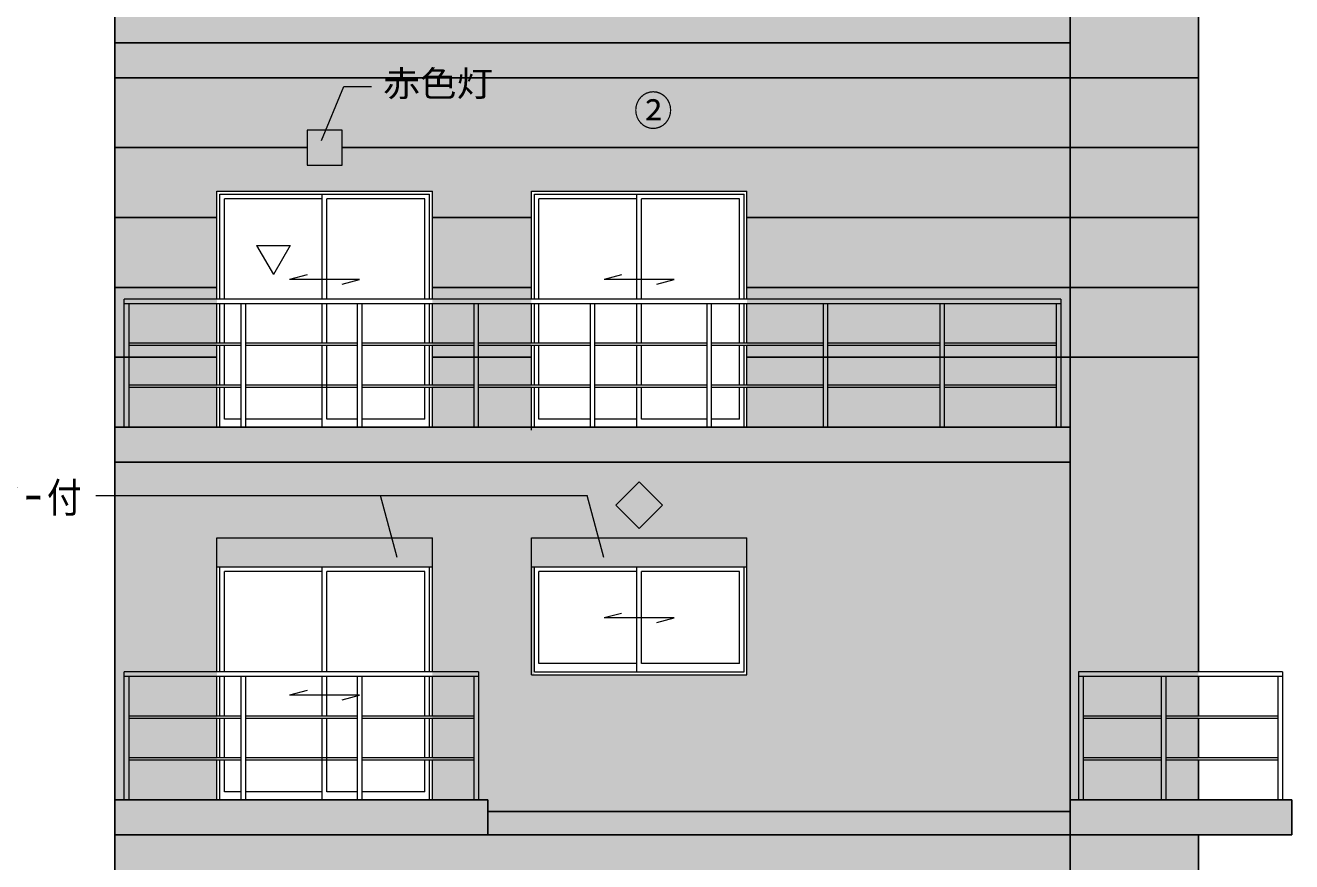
# Model space of a CAD drawing. Units: millimetres at full size; details may follow other scales. Extents: x -38230 to 40344, y -28542 to 27899.
# Drawn here: x -29826 to -18958, y -17041 to -9861 of the extents above; entities that cross this region are included whole.
import ezdxf
from ezdxf.enums import TextEntityAlignment as Align

# ---------------------------------------------------------------- set-up
doc = ezdxf.new("R2010")
doc.units = ezdxf.units.MM
doc.header["$LTSCALE"] = 100
for name, color, linetype, lineweight in [('1-2_細線', 7, 'Continuous', 18), ('1-3_中線', 3, 'Continuous', 25), ('1-8_ﾊｯﾁﾝｸﾞ', 4, 'Continuous', 9), ('1-D_文字', 7, 'Continuous', 18)]:
    doc.layers.add(name, color=color, linetype=linetype, lineweight=lineweight)
for name, color, linetype in [('2-D_2-Dﾚｲﾔ', 9, 'Continuous'), ('3-D_文字', 134, 'Continuous'), ('4-D_文字', 7, 'Continuous')]:
    doc.layers.add(name, color=color, linetype=linetype)
doc.styles.add('ＭＳ ゴシック', font='')
doc.styles.get('ＭＳ ゴシック').set_extended_font_data('MS Gothic')

msp = doc.modelspace()

# ---------------------------------------------------------------- linework, layer by layer
at = {"layer": '1-2_細線'}
for p, q in [((-28977.6, -13310.6), (-28977.6, -12210.6)), ((-20937.6, -12210.6), (-28977.6, -12210.6)), ((-20937.6, -12250.6), (-28977.6, -12250.6)), ((-28937.6, -12250.6), (-28937.6, -13310.6)), ((-27977.6, -12250.6), (-27977.6, -13310.6)), ((-27937.6, -12250.6), (-27937.6, -13310.6)), ((-26977.6, -12250.6), (-26977.6, -13310.6)), ((-26937.6, -12250.6), (-26937.6, -13310.6)), ((-25977.6, -12250.6), (-25977.6, -13310.6)), ((-25937.6, -13310.6), (-25937.6, -12250.6)), ((-24977.6, -12250.6), (-24977.6, -13310.6)), ((-24937.6, -13310.6), (-24937.6, -12250.6)), ((-23977.6, -12250.6), (-23977.6, -13310.6)), ((-23937.6, -13310.6), (-23937.6, -12250.6)), ((-22977.6, -12250.6), (-22977.6, -13310.6)), ((-22937.6, -13310.6), (-22937.6, -12250.6)), ((-21977.6, -12250.6), (-21977.6, -13310.6)), ((-21937.6, -13310.6), (-21937.6, -12250.6)), ((-20977.6, -12250.6), (-20977.6, -13310.6)), ((-20937.6, -12210.6), (-20937.6, -13310.6)), ((-27977.6, -12590.6), (-28937.6, -12590.6)), ((-26977.6, -12590.6), (-27937.6, -12590.6)), ((-25977.6, -12590.6), (-26937.6, -12590.6)), ((-24977.6, -12590.6), (-25937.6, -12590.6)), ((-23977.6, -12590.6), (-24937.6, -12590.6)), ((-22977.6, -12590.6), (-23937.6, -12590.6)), ((-21977.6, -12590.6), (-22937.6, -12590.6)), ((-20977.6, -12590.6), (-21937.6, -12590.6)), ((-27977.6, -12610.6), (-28937.6, -12610.6)), ((-26977.6, -12610.6), (-27937.6, -12610.6)), ((-25977.6, -12610.6), (-26937.6, -12610.6)), ((-24977.6, -12610.6), (-25937.6, -12610.6)), ((-23977.6, -12610.6), (-24937.6, -12610.6)), ((-22977.6, -12610.6), (-23937.6, -12610.6)), ((-21977.6, -12610.6), (-22937.6, -12610.6)), ((-20977.6, -12610.6), (-21937.6, -12610.6)), ((-27977.6, -12950.6), (-28937.6, -12950.6)), ((-27977.6, -12970.6), (-28937.6, -12970.6)), ((-26977.6, -12950.6), (-27937.6, -12950.6)), ((-26977.6, -12970.6), (-27937.6, -12970.6)), ((-25977.6, -12950.6), (-26937.6, -12950.6)), ((-25977.6, -12970.6), (-26937.6, -12970.6)), ((-24977.6, -12950.6), (-25937.6, -12950.6)), ((-24977.6, -12970.6), (-25937.6, -12970.6)), ((-23977.6, -12950.6), (-24937.6, -12950.6)), ((-23977.6, -12970.6), (-24937.6, -12970.6)), ((-22977.6, -12950.6), (-23937.6, -12950.6)), ((-22977.6, -12970.6), (-23937.6, -12970.6)), ((-21977.6, -12950.6), (-22937.6, -12950.6)), ((-21977.6, -12970.6), (-22937.6, -12970.6)), ((-20977.6, -12950.6), (-21937.6, -12950.6)), ((-20977.6, -12970.6), (-21937.6, -12970.6)), ((-28977.6, -16510.6), (-28977.6, -15410.6)), ((-25937.6, -15410.6), (-28977.6, -15410.6)), ((-25937.6, -15410.6), (-25937.6, -16510.6)), ((-20787.7, -15410.6), (-20787.7, -16510.6)), ((-19037.6, -15410.6), (-20787.7, -15410.6)), ((-19037.6, -15410.6), (-19037.6, -16510.6)), ((-25937.6, -15450.6), (-28977.6, -15450.6)), ((-28937.6, -15450.6), (-28937.6, -16510.6)), ((-27977.6, -15450.6), (-27977.6, -16510.6)), ((-27937.6, -15450.6), (-27937.6, -16510.6)), ((-26977.6, -15450.6), (-26977.6, -16510.6)), ((-26937.6, -15450.6), (-26937.6, -16510.6)), ((-25977.6, -15450.6), (-25977.6, -16510.6)), ((-19037.6, -15450.6), (-20787.7, -15450.6)), ((-20747.7, -15450.6), (-20747.7, -16510.6)), ((-20077.6, -15450.6), (-20077.6, -16510.6)), ((-20037.6, -15450.6), (-20037.6, -16510.6)), ((-19077.6, -15450.6), (-19077.6, -16510.6)), ((-27977.6, -15790.6), (-28937.6, -15790.6)), ((-27977.6, -15810.6), (-28937.6, -15810.6)), ((-26977.6, -15790.6), (-27937.6, -15790.6)), ((-26977.6, -15810.6), (-27937.6, -15810.6)), ((-25977.6, -15790.6), (-26937.6, -15790.6)), ((-25977.6, -15810.6), (-26937.6, -15810.6)), ((-20077.6, -15790.6), (-20747.7, -15790.6)), ((-20077.6, -15810.6), (-20747.7, -15810.6)), ((-19077.6, -15790.6), (-20037.6, -15790.6)), ((-19077.6, -15810.6), (-20037.6, -15810.6)), ((-27977.6, -16150.6), (-28937.6, -16150.6)), ((-27977.6, -16170.6), (-28937.6, -16170.6)), ((-26977.6, -16150.6), (-27937.6, -16150.6)), ((-26977.6, -16170.6), (-27937.6, -16170.6)), ((-25977.6, -16150.6), (-26937.6, -16150.6)), ((-25977.6, -16170.6), (-26937.6, -16170.6)), ((-20077.6, -16150.6), (-20747.7, -16150.6)), ((-20077.6, -16170.6), (-20747.7, -16170.6)), ((-19077.6, -16150.6), (-20037.6, -16150.6)), ((-19077.6, -16170.6), (-20037.6, -16170.6))]:
    msp.add_line(p, q, dxfattribs=at)
msp.add_lwpolyline([(-27285.2, -10849.1), (-27092.6, -10386.8), (-26855.1, -10386.8)], dxfattribs=at)
msp.add_lwpolyline([(-27107.6, -10760.1), (-27407.6, -10760.1), (-27407.6, -11060.1), (-27107.6, -11060.1)], close=True, dxfattribs=at)
at = {"layer": '1-3_中線'}
for p, q in [((-29057.6, -6310.6), (-29057.6, -19810.6)), ((-20857.6, -19810.6), (-20857.6, -6710.6)), ((-19757.6, -15410.6), (-19757.6, -6710.6)), ((-20857.6, -10010.6), (-29057.6, -10010.6)), ((-20857.6, -13310.6), (-29057.6, -13310.6)), ((-20857.6, -13610.6), (-29057.6, -13610.6)), ((-19757.6, -15790.6), (-19757.6, -15450.6)), ((-19757.6, -16150.6), (-19757.6, -15810.6)), ((-19757.6, -16510.6), (-19757.6, -16170.6)), ((-25857.6, -16510.6), (-29057.6, -16510.6)), ((-25857.6, -16510.6), (-25857.6, -16810.6)), ((-18957.6, -16510.6), (-20857.6, -16510.6)), ((-18957.6, -16510.6), (-18957.6, -16810.6)), ((-25857.6, -16610.6), (-20857.6, -16610.6)), ((-20857.6, -16810.6), (-29057.6, -16810.6)), ((-20857.6, -16810.6), (-18957.6, -16810.6)), ((-19757.6, -19810.6), (-19757.6, -16810.6))]:
    msp.add_line(p, q, dxfattribs=at)
at = {"layer": '1-8_ﾊｯﾁﾝｸﾞ'}
for p, q in [((-28182.6, -11285.6), (-26332.6, -11285.6)), ((-28182.6, -12210.6), (-28182.6, -11285.6)), ((-26332.6, -12210.6), (-26332.6, -11285.6)), ((-25482.6, -11285.6), (-23632.6, -11285.6)), ((-25482.6, -12210.6), (-25482.6, -11285.6)), ((-23632.6, -12210.6), (-23632.6, -11285.6)), ((-28157.6, -11310.6), (-26357.6, -11310.6)), ((-28157.6, -12210.6), (-28157.6, -11310.6)), ((-27277.6, -11350.6), (-28117.6, -11350.6)), ((-28117.6, -12210.6), (-28117.6, -11350.6)), ((-27277.6, -12210.6), (-27277.6, -11310.6)), ((-26397.6, -11350.6), (-27237.6, -11350.6)), ((-27237.6, -12210.6), (-27237.6, -11350.6)), ((-26397.6, -12210.6), (-26397.6, -11350.6)), ((-26357.6, -12210.6), (-26357.6, -11310.6)), ((-25457.6, -11310.6), (-23657.6, -11310.6)), ((-25457.6, -12210.6), (-25457.6, -11310.6)), ((-24577.6, -11350.6), (-25417.6, -11350.6)), ((-25417.6, -12210.6), (-25417.6, -11350.6)), ((-24577.6, -12210.6), (-24577.6, -11310.6)), ((-23697.6, -11350.6), (-24537.6, -11350.6)), ((-24537.6, -12210.6), (-24537.6, -11350.6)), ((-23697.6, -12210.6), (-23697.6, -11350.6)), ((-23657.6, -12210.6), (-23657.6, -11310.6)), ((-27841.2, -11750.1), (-27553.9, -11750.1)), ((-27841.2, -11750.1), (-27697.6, -11998.9)), ((-27553.9, -11750.1), (-27697.6, -11998.9)), ((-27408.2, -12003.3), (-27557.9, -12043.2)), ((-26957.9, -12043.2), (-27557.9, -12043.2)), ((-27107.6, -12083), (-26957.9, -12043.2)), ((-24708.2, -12003.3), (-24857.9, -12043.2)), ((-24257.9, -12043.2), (-24857.9, -12043.2)), ((-24407.6, -12083), (-24257.9, -12043.2)), ((-28182.6, -12590.6), (-28182.6, -12250.6)), ((-28157.6, -12590.6), (-28157.6, -12250.6)), ((-28117.6, -12590.6), (-28117.6, -12250.6)), ((-27277.6, -12590.6), (-27277.6, -12250.6)), ((-27237.6, -12590.6), (-27237.6, -12250.6)), ((-26397.6, -12590.6), (-26397.6, -12250.6)), ((-26357.6, -12590.6), (-26357.6, -12250.6)), ((-26332.6, -12590.6), (-26332.6, -12250.6)), ((-25482.6, -12590.6), (-25482.6, -12250.6)), ((-25457.6, -12590.6), (-25457.6, -12250.6)), ((-25417.6, -12590.6), (-25417.6, -12250.6)), ((-24577.6, -12590.6), (-24577.6, -12250.6)), ((-24537.6, -12590.6), (-24537.6, -12250.6)), ((-23697.6, -12590.6), (-23697.6, -12250.6)), ((-23657.6, -12590.6), (-23657.6, -12250.6)), ((-23632.6, -12590.6), (-23632.6, -12250.6)), ((-28182.6, -12950.6), (-28182.6, -12610.6)), ((-28157.6, -12950.6), (-28157.6, -12610.6)), ((-28117.6, -12950.6), (-28117.6, -12610.6)), ((-27277.6, -13310.6), (-27277.6, -12610.6)), ((-27237.6, -13240.6), (-27237.6, -12610.6)), ((-26397.6, -12950.6), (-26397.6, -12610.6)), ((-26357.6, -12950.6), (-26357.6, -12610.6)), ((-26332.6, -12950.6), (-26332.6, -12610.6)), ((-25482.6, -12950.6), (-25482.6, -12610.6)), ((-25457.6, -12950.6), (-25457.6, -12610.6)), ((-25417.6, -12950.6), (-25417.6, -12610.6)), ((-24577.6, -12950.6), (-24577.6, -12610.6)), ((-24537.6, -12950.6), (-24537.6, -12610.6)), ((-23697.6, -12950.6), (-23697.6, -12610.6)), ((-23657.6, -12950.6), (-23657.6, -12610.6)), ((-23632.6, -12950.6), (-23632.6, -12610.6)), ((-28182.6, -13310.6), (-28182.6, -12970.6)), ((-28157.6, -13310.6), (-28157.6, -12970.6)), ((-28117.6, -13240.6), (-28117.6, -12970.6)), ((-26397.6, -13240.6), (-26397.6, -12970.6)), ((-26357.6, -13310.6), (-26357.6, -12970.6)), ((-26332.6, -13310.6), (-26332.6, -12970.6)), ((-25482.6, -13335.8), (-25482.6, -12970.6)), ((-25457.6, -13310.6), (-25457.6, -12970.6)), ((-25417.6, -13240.6), (-25417.6, -12970.6)), ((-24577.6, -13310.6), (-24577.6, -12970.6)), ((-24537.6, -13240.6), (-24537.6, -12970.6)), ((-23697.6, -13240.6), (-23697.6, -12970.6)), ((-23657.6, -13310.6), (-23657.6, -12970.6)), ((-23632.6, -13310.6), (-23632.6, -12970.6)), ((-27977.6, -13240.6), (-28117.6, -13240.6)), ((-27277.6, -13240.6), (-27937.6, -13240.6)), ((-26977.6, -13240.6), (-27237.6, -13240.6)), ((-26397.6, -13240.6), (-26937.6, -13240.6)), ((-24977.6, -13240.6), (-25417.6, -13240.6)), ((-24577.6, -13240.6), (-24937.6, -13240.6)), ((-23977.6, -13240.6), (-24537.6, -13240.6)), ((-23697.6, -13240.6), (-23937.6, -13240.6)), ((-28182.6, -14260.6), (-26332.6, -14260.6)), ((-28182.6, -15410.6), (-28182.6, -14260.6)), ((-26332.6, -15410.6), (-26332.6, -14260.6)), ((-25482.6, -14260.6), (-23632.6, -14260.6)), ((-25482.6, -15435.8), (-25482.6, -14260.6)), ((-23632.6, -15435.8), (-23632.6, -14260.6)), ((-28182.6, -14510.6), (-26332.6, -14510.6)), ((-28157.6, -15410.6), (-28157.6, -14510.6)), ((-27277.6, -14550.6), (-28117.6, -14550.6)), ((-28117.6, -15410.6), (-28117.6, -14550.6)), ((-27277.6, -15410.6), (-27277.6, -14510.6)), ((-26397.6, -14550.6), (-27237.6, -14550.6)), ((-27237.6, -15410.6), (-27237.6, -14550.6)), ((-26397.6, -15410.6), (-26397.6, -14550.6)), ((-26357.6, -15410.6), (-26357.6, -14510.6)), ((-25482.6, -14510.6), (-23632.6, -14510.6)), ((-25457.6, -15410.6), (-25457.6, -14510.6)), ((-24577.6, -14550.6), (-25417.6, -14550.6)), ((-25417.6, -15340.6), (-25417.6, -14550.6)), ((-24577.6, -15410.6), (-24577.6, -14510.6)), ((-23697.6, -14550.6), (-24537.6, -14550.6)), ((-24537.6, -15340.6), (-24537.6, -14550.6)), ((-23697.6, -15340.6), (-23697.6, -14550.6)), ((-23657.6, -15410.6), (-23657.6, -14510.6)), ((-24708.2, -14909.1), (-24857.9, -14948.9)), ((-24257.9, -14948.9), (-24857.9, -14948.9)), ((-24407.6, -14988.8), (-24257.9, -14948.9)), ((-25457.6, -15410.6), (-23657.6, -15410.6)), ((-24577.6, -15340.6), (-25417.6, -15340.6)), ((-23697.6, -15340.6), (-24537.6, -15340.6)), ((-28182.6, -15790.6), (-28182.6, -15450.6)), ((-28157.6, -15790.6), (-28157.6, -15450.6)), ((-28117.6, -15790.6), (-28117.6, -15450.6)), ((-27277.6, -15790.6), (-27277.6, -15450.6)), ((-27237.6, -15790.6), (-27237.6, -15450.6)), ((-26397.6, -15790.6), (-26397.6, -15450.6)), ((-26357.6, -15790.6), (-26357.6, -15450.6)), ((-26332.6, -15790.6), (-26332.6, -15450.6)), ((-25482.6, -15435.8), (-23632.6, -15435.8)), ((-27408.2, -15572.1), (-27557.9, -15612)), ((-26957.9, -15612), (-27557.9, -15612)), ((-27107.6, -15651.8), (-26957.9, -15612)), ((-28182.6, -16150.6), (-28182.6, -15810.6)), ((-28157.6, -16150.6), (-28157.6, -15810.6)), ((-28117.6, -16150.6), (-28117.6, -15810.6)), ((-27277.6, -16510.6), (-27277.6, -15810.6)), ((-27237.6, -16440.6), (-27237.6, -15810.6)), ((-26397.6, -16150.6), (-26397.6, -15810.6)), ((-26357.6, -16150.6), (-26357.6, -15810.6)), ((-26332.6, -16150.6), (-26332.6, -15810.6)), ((-28182.6, -16510.6), (-28182.6, -16170.6)), ((-28157.6, -16510.6), (-28157.6, -16170.6)), ((-28117.6, -16440.6), (-28117.6, -16170.6)), ((-26397.6, -16440.6), (-26397.6, -16170.6)), ((-26357.6, -16510.6), (-26357.6, -16170.6)), ((-26332.6, -16510.6), (-26332.6, -16170.6)), ((-27977.6, -16440.6), (-28117.6, -16440.6)), ((-27277.6, -16440.6), (-27937.6, -16440.6)), ((-26977.6, -16440.6), (-27237.6, -16440.6)), ((-26397.6, -16440.6), (-26937.6, -16440.6))]:
    msp.add_line(p, q, dxfattribs=at)
at = {"layer": '1-8_ﾊｯﾁﾝｸﾞ', "color": 1, "lineweight": 18}
for p, q in [((-24557.6, -13780.5), (-24757.6, -13980.5)), ((-24357.6, -13980.5), (-24557.6, -13780.5)), ((-24757.6, -13980.5), (-24557.6, -14180.5)), ((-24557.6, -14180.5), (-24357.6, -13980.5))]:
    msp.add_line(p, q, dxfattribs=at)
at = {"layer": '1-D_文字'}
for p, q in [((-29220.7, -13897), (-25002.9, -13897)), ((-26635.2, -14428.3), (-26777.9, -13897)), ((-24860.2, -14428.3), (-25002.9, -13897))]:
    msp.add_line(p, q, dxfattribs=at)
at = {"layer": '2-D_2-Dﾚｲﾔ', "color": 253}
for points in [[(-19757.6, -9710.6), (-29057.6, -9710.6), (-29057.6, -10910.6)], [(-19757.6, -9710.6), (-29057.6, -10910.6), (-27407.6, -10760.1)], [(-19757.6, -9710.6), (-27407.6, -10760.1), (-27107.6, -10760.1)], [(-27107.6, -10910.6), (-19757.6, -10910.6), (-19757.6, -9710.6)], [(-27107.6, -10760.1), (-27107.6, -10910.6), (-19757.6, -9710.6)], [(-29057.6, -10910.6), (-27407.6, -10910.6), (-27407.6, -10760.1)], [(-27407.6, -10910.6), (-29057.6, -10910.6), (-29057.6, -11510.6)], [(-27407.6, -11060.1), (-27407.6, -10910.6), (-29057.6, -11510.6)], [(-20857.6, -10910.6), (-27107.6, -10910.6), (-27107.6, -11060.1)], [(-23632.6, -11285.6), (-20857.6, -10910.6), (-27107.6, -11060.1)], [(-23632.6, -13310.6), (-20857.6, -13310.6), (-20857.6, -10910.6)], [(-23632.6, -11285.6), (-23632.6, -13310.6), (-20857.6, -10910.6)], [(-20857.6, -10910.6), (-19757.6, -10910.6), (-20857.6, -13310.6), (-19757.6, -13310.6)], [(-27407.6, -11060.1), (-29057.6, -11510.6), (-28182.6, -11285.6)], [(-27407.6, -11060.1), (-28182.6, -11285.6), (-26332.6, -11285.6)], [(-23632.6, -11285.6), (-27107.6, -11060.1), (-27407.6, -11060.1)], [(-27407.6, -11060.1), (-26332.6, -11285.6), (-23632.6, -11285.6)], [(-29057.6, -11510.6), (-28182.6, -11510.6), (-28182.6, -11285.6)], [(-26332.6, -13310.6), (-25482.6, -13310.6), (-25482.6, -11285.6)], [(-26332.6, -11285.6), (-26332.6, -13310.6), (-25482.6, -11285.6)], [(-29057.6, -13310.6), (-29057.6, -11510.6), (-28182.6, -13310.6), (-28182.6, -11510.6)]]:
    msp.add_solid(points, dxfattribs=at)
at = {"layer": '2-D_2-Dﾚｲﾔ', "color": 1}
msp.add_solid([(-27407.6, -10760.1), (-27107.6, -10760.1), (-27407.6, -11060.1), (-27107.6, -11060.1)], dxfattribs=at)
at = {"layer": '2-D_2-Dﾚｲﾔ'}
for points in [[(-28182.6, -13310.6), (-29057.6, -13310.6), (-28182.6, -16510.6), (-29057.6, -16510.6)], [(-26332.6, -14260.6), (-26332.6, -13310.6), (-28182.6, -14260.6), (-28182.6, -13310.6)], [(-25457.6, -13310.6), (-26332.6, -13310.6), (-25457.6, -16510.6), (-26332.6, -16510.6)], [(-23632.6, -14260.6), (-23632.6, -13310.6), (-25482.6, -14260.6), (-25482.6, -13310.6)], [(-20857.6, -13310.6), (-23632.6, -13310.6), (-20857.6, -16510.6), (-23632.6, -16510.6)], [(-20857.6, -13310.6), (-19757.6, -13310.6), (-20857.6, -19810.6), (-19757.6, -19810.6)], [(-23632.6, -16510.6), (-23632.6, -15435.8), (-25457.6, -16510.6), (-25457.6, -15435.8)], [(-29057.6, -19710.6), (-28182.6, -19710.6), (-29057.6, -16510.6), (-28182.6, -16510.6)], [(-24932.6, -17685.6), (-24932.6, -16510.6), (-28182.6, -17685.6), (-28182.6, -16510.6)], [(-20857.6, -16510.6), (-24932.6, -16510.6), (-20857.6, -19710.6), (-24932.6, -19710.6)], [(-18957.6, -16810.6), (-18957.6, -16510.6), (-19757.6, -16810.6), (-19757.6, -16510.6)]]:
    msp.add_solid(points, dxfattribs=at)
at = {"layer": '2-D_2-Dﾚｲﾔ', "color": 254}
for points in [[(-28182.6, -14260.6), (-28182.6, -14510.6), (-26332.6, -14260.6), (-26332.6, -14510.6)], [(-25457.6, -14260.6), (-25457.6, -14510.6), (-23632.6, -14260.6), (-23632.6, -14510.6)]]:
    msp.add_solid(points, dxfattribs=at)
at = {"layer": '3-D_文字'}
for p, q in [((-29057.6, -10310.6), (-19757.6, -10310.6)), ((-29057.6, -10910.6), (-27407.6, -10910.6)), ((-27107.6, -10910.6), (-19757.6, -10910.6)), ((-29057.6, -11510.6), (-28182.6, -11510.6)), ((-26332.6, -11510.6), (-25482.6, -11510.6)), ((-23632.6, -11510.6), (-19757.6, -11510.6)), ((-29057.6, -12110.6), (-28182.6, -12110.6)), ((-26332.6, -12110.6), (-25482.6, -12110.6)), ((-23632.6, -12110.6), (-19757.6, -12110.6)), ((-29057.6, -12710.6), (-28182.6, -12710.6)), ((-26332.6, -12710.6), (-25482.6, -12710.6)), ((-23632.6, -12710.6), (-19757.6, -12710.6))]:
    msp.add_line(p, q, dxfattribs=at)

# ---------------------------------------------------------------- texts
at = {"layer": '1-2_細線', "style": 'ＭＳ ゴシック', "width": 1.05}
msp.add_text('赤色灯', height=219.9, dxfattribs=at).set_placement((-26755.1, -10536.8), align=Align.BOTTOM_LEFT)
at = {"layer": '1-D_文字', "insert": (-30600.7, -14072), "char_height": 256.6, "attachment_point": 7, "style": 'ＭＳ ゴシック'}
msp.add_mtext('\\T1.29;\\W0.85;ｼｬｯﾀｰ付', dxfattribs=at)
at = {"layer": '4-D_文字', "style": 'ＭＳ ゴシック', "width": 0.95}
msp.add_text('②', height=256.6, dxfattribs=at).set_placement((-24603.7, -10798.5), align=Align.BOTTOM_LEFT)

doc.saveas('drawing.dxf')
